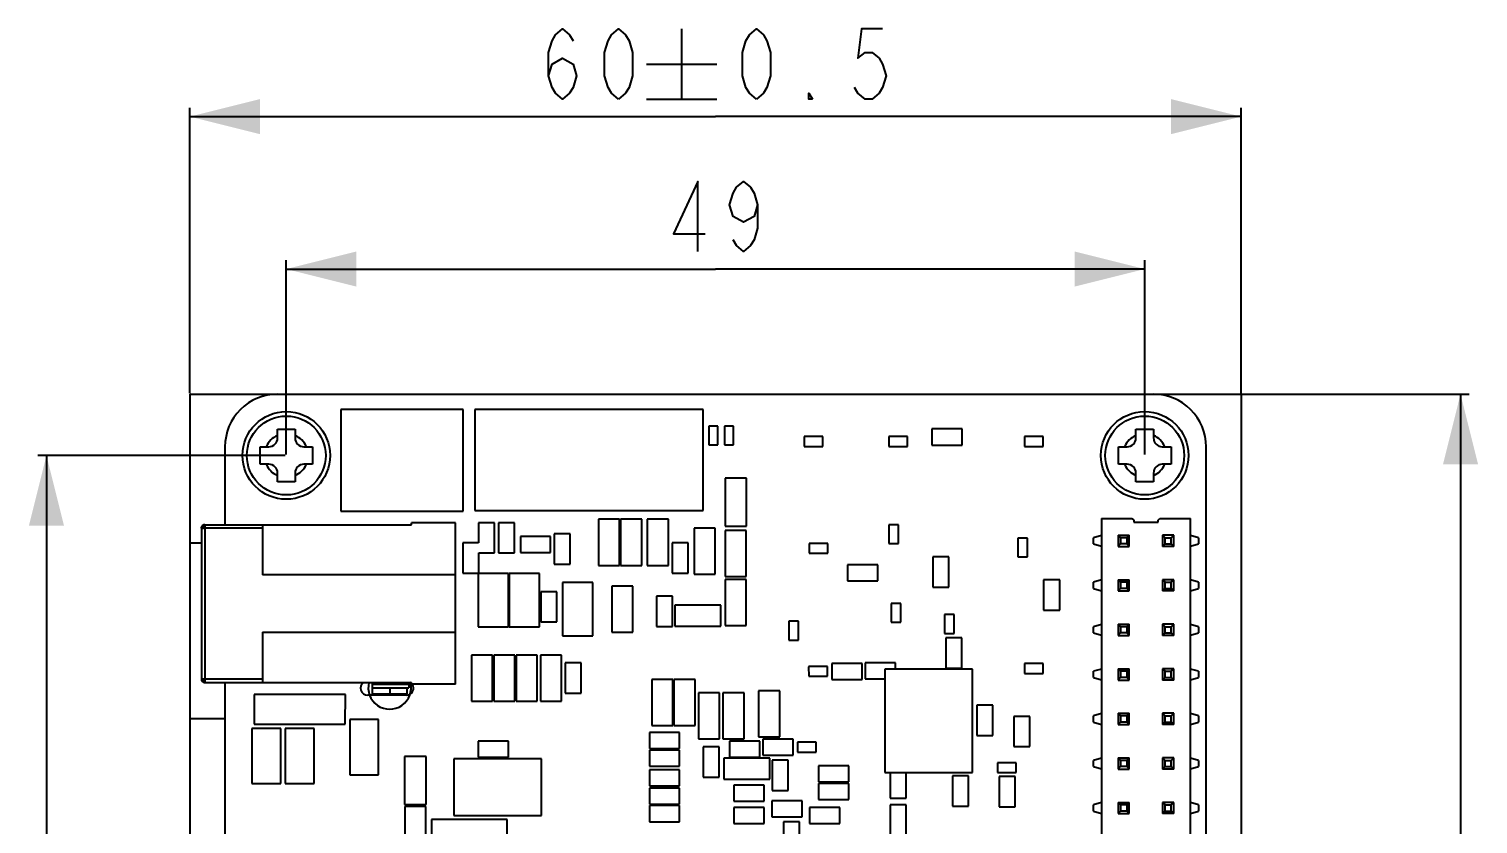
# Model space of a CAD drawing. Header units: millimetres. Extents: x 15 to 418, y 12 to 300.
# Drawn here: x 114.9 to 197.6, y 187.9 to 233.3 of the extents above; entities that cross this region are included whole.
import ezdxf

# ---------------------------------------------------------------- set-up
doc = ezdxf.new("R2010")
doc.units = ezdxf.units.MM
doc.header["$LTSCALE"] = 23.1
doc.layers.get('0').update_dxf_attribs({"linetype": 'CONTINUOUS'})
doc.styles.get("Standard").update_dxf_attribs({"font": 'txt', "width": 0.8})
doc.dimstyles.new('DIMSTYLE_2', dxfattribs={"dimtxt": 4, "dimasz": 4, "dimexe": 0.5, "dimexo": 0.0625, "dimgap": 1, "dimtad": 0, "dimtih": 1, "dimtoh": 1, "dimdsep": 46, "dimtxsty": 'Standard', "dimblk": '_FILLED', "dimblk1": '_FILLED', "dimblk2": '_FILLED', "dimcen": 0.09, "dimadec": 0, "dimazin": 0, "dimtol": 1, "dimtp": 0.5, "dimtm": 0.5, "dimtfac": 1, "dimtofl": 0, "dimtmove": 0, "dimatfit": 3, "dimldrblk": '_FILLED', "dimfxl": 0, "dimtolj": 1, "dimarcsym": 0})
doc.dimstyles.new('DIMSTYLE_3', dxfattribs={"dimtxt": 4, "dimasz": 4, "dimexe": 0.5, "dimexo": 0.0625, "dimgap": 1, "dimtad": 0, "dimtih": 1, "dimtoh": 1, "dimdsep": 46, "dimtxsty": 'Standard', "dimblk": '_FILLED', "dimblk1": '_FILLED', "dimblk2": '_FILLED', "dimcen": 0.09, "dimadec": 0, "dimazin": 0, "dimtp": 0.01, "dimtm": 0.01, "dimtfac": 1, "dimtofl": 0, "dimtmove": 0, "dimatfit": 3, "dimldrblk": '_FILLED', "dimfxl": 0, "dimtolj": 1, "dimarcsym": 0})

# ---------------------------------------------------------------- blocks, each defined once
blk = doc.blocks.new('_FILLED')
at = {"color": 0, "linetype": 'ByBlock'}
blk.add_solid([(0, 0), (-1, 0.25), (-1, -0.25)], dxfattribs=at)
blk = doc.blocks.new('*D3')
at = {"color": 2, "linetype": 'Continuous', "transparency": 16777216}
for p, q in [((179.163, 212.47), (197.126, 212.47)), ((196.626, 212.47), (196.626, 169.97)), ((196.626, 127.47), (196.626, 169.97)), ((181.664, 127.47), (197.126, 127.47))]:
    blk.add_line(p, q, dxfattribs=at)
at = {"color": 2, "linetype": 'Continuous', "transparency": 16777216, "xscale": 4, "yscale": 4, "zscale": 4}
for p, rotation in [((196.626, 212.47), 90), ((196.626, 127.47), 270)]:
    blk.add_blockref('_FILLED', p, dxfattribs=dict(at, rotation=rotation))
blk = doc.blocks.new('*D4')
at = {"color": 2, "linetype": 'Continuous', "transparency": 16777216}
for p, q in [((129.539, 208.97), (115.412, 208.97)), ((115.912, 208.97), (115.912, 179.97)), ((115.912, 150.97), (115.912, 179.97)), ((129.539, 150.97), (115.412, 150.97))]:
    blk.add_line(p, q, dxfattribs=at)
at = {"color": 2, "linetype": 'Continuous', "transparency": 16777216, "xscale": 4, "yscale": 4, "zscale": 4}
for p, rotation in [((115.912, 208.97), 90), ((115.912, 150.97), 270)]:
    blk.add_blockref('_FILLED', p, dxfattribs=dict(at, rotation=rotation))
blk = doc.blocks.new('*D5')
at = {"color": 2, "linetype": 'Continuous', "transparency": 16777216}
for p, q in [((129.601, 209.032), (129.601, 220.106)), ((178.601, 209.032), (178.601, 220.106)), ((129.601, 219.606), (154.101, 219.606)), ((178.601, 219.606), (154.101, 219.606))]:
    blk.add_line(p, q, dxfattribs=at)
at = {"color": 2, "linetype": 'Continuous', "transparency": 16777216, "xscale": 4, "yscale": 4, "zscale": 4, "rotation": 180}
blk.add_blockref('_FILLED', (129.601, 219.606), dxfattribs=at)
at = {"color": 2, "linetype": 'Continuous', "transparency": 16777216, "xscale": 4, "yscale": 4, "zscale": 4}
blk.add_blockref('_FILLED', (178.601, 219.606), dxfattribs=at)
blk = doc.blocks.new('*D11')
at = {"color": 2, "linetype": 'Continuous', "transparency": 16777216}
for p, q in [((124.101, 212.532), (124.101, 228.801)), ((124.101, 228.301), (154.101, 228.301)), ((184.101, 228.301), (154.101, 228.301)), ((184.101, 212.532), (184.101, 228.801))]:
    blk.add_line(p, q, dxfattribs=at)
at = {"color": 2, "linetype": 'Continuous', "transparency": 16777216, "xscale": 4, "yscale": 4, "zscale": 4, "rotation": 180}
blk.add_blockref('_FILLED', (124.101, 228.301), dxfattribs=at)
at = {"color": 2, "linetype": 'Continuous', "transparency": 16777216, "xscale": 4, "yscale": 4, "zscale": 4}
blk.add_blockref('_FILLED', (184.101, 228.301), dxfattribs=at)

msp = doc.modelspace()

# ---------------------------------------------------------------- linework, layer by layer
at = {"color": 2, "linetype": 'Continuous'}
for p, q in [((152.168, 233.301), (152.168, 229.301)), ((150.168, 231.301), (154.168, 231.301)), ((150.168, 229.301), (154.168, 229.301))]:
    msp.add_line(p, q, dxfattribs=at)
at = {"color": 7, "linetype": 'Continuous'}
for p, q in [((124.101, 212.47), (124.101, 129.97)), ((124.101, 212.47), (184.101, 212.47)), ((184.101, 212.47), (184.101, 129.97)), ((132.705, 211.584), (132.705, 205.784)), ((139.705, 211.584), (132.705, 211.584)), ((139.705, 205.784), (139.705, 211.584)), ((140.354, 211.6), (140.354, 205.831)), ((153.391, 211.6), (140.354, 211.6)), ((153.391, 205.831), (153.391, 211.6)), ((129.101, 209.97), (129.101, 210.47)), ((129.101, 210.47), (130.101, 210.47)), ((130.101, 210.47), (130.101, 209.97)), ((153.728, 210.649), (153.728, 209.577)), ((154.241, 210.649), (153.728, 210.649)), ((154.241, 209.577), (154.241, 210.649)), ((154.617, 210.649), (154.617, 209.577)), ((155.13, 210.649), (154.617, 210.649)), ((155.13, 209.577), (155.13, 210.649)), ((166.456, 210.482), (166.456, 209.567)), ((168.183, 210.482), (166.456, 210.482)), ((168.183, 209.567), (168.183, 210.482)), ((178.101, 209.97), (178.101, 210.47)), ((178.101, 210.47), (179.101, 210.47)), ((179.101, 210.47), (179.101, 209.97)), ((126.101, 209.47), (126.101, 205.02)), ((128.101, 208.47), (128.101, 209.47)), ((128.101, 209.47), (128.601, 209.47)), ((130.601, 209.47), (131.101, 209.47)), ((131.101, 209.47), (131.101, 208.47)), ((153.728, 209.577), (154.241, 209.577)), ((154.617, 209.577), (155.13, 209.577)), ((159.165, 210.051), (159.164, 210.027)), ((159.164, 210.027), (159.165, 209.491)), ((160.235, 210.051), (159.165, 210.051)), ((159.165, 209.491), (160.235, 209.491)), ((160.235, 209.491), (160.235, 210.051)), ((163.991, 210.051), (163.99, 210.027)), ((163.99, 210.027), (163.991, 209.491)), ((165.061, 210.051), (163.991, 210.051)), ((163.991, 209.491), (165.061, 209.491)), ((165.061, 209.491), (165.061, 210.051)), ((166.456, 209.567), (168.183, 209.567)), ((171.738, 210.051), (171.738, 209.491)), ((172.808, 210.051), (171.738, 210.051)), ((171.738, 209.491), (172.808, 209.491)), ((172.809, 209.514), (172.808, 210.051)), ((172.808, 209.491), (172.809, 209.514)), ((177.101, 208.47), (177.101, 209.47)), ((177.101, 209.47), (177.601, 209.47)), ((179.601, 209.47), (180.101, 209.47)), ((180.101, 209.47), (180.101, 208.47)), ((182.101, 130.47), (182.101, 209.47)), ((128.601, 208.47), (128.101, 208.47)), ((131.101, 208.47), (130.601, 208.47)), ((177.601, 208.47), (177.101, 208.47)), ((180.101, 208.47), (179.601, 208.47)), ((129.101, 207.47), (129.101, 207.97)), ((130.101, 207.97), (130.101, 207.47)), ((154.645, 207.674), (154.645, 204.931)), ((155.864, 207.674), (154.645, 207.674)), ((155.864, 204.931), (155.864, 207.674)), ((178.101, 207.47), (178.101, 207.97)), ((179.101, 207.97), (179.101, 207.47)), ((130.101, 207.47), (129.101, 207.47)), ((179.101, 207.47), (178.101, 207.47)), ((132.705, 205.784), (139.705, 205.784)), ((140.354, 205.831), (153.391, 205.831)), ((140.574, 205.134), (140.574, 203.991)), ((141.488, 205.134), (140.574, 205.134)), ((141.488, 203.407), (141.488, 205.134)), ((141.717, 205.134), (141.717, 203.407)), ((142.631, 205.134), (141.717, 205.134)), ((142.631, 203.407), (142.631, 205.134)), ((147.413, 205.331), (147.413, 202.702)), ((148.619, 205.331), (147.413, 205.331)), ((148.619, 202.702), (148.619, 205.331)), ((148.683, 205.331), (148.683, 202.702)), ((149.889, 205.331), (148.683, 205.331)), ((149.889, 202.702), (149.889, 205.331)), ((150.207, 205.331), (150.207, 202.702)), ((151.413, 205.331), (150.207, 205.331)), ((151.413, 202.702), (151.413, 205.331)), ((176.131, 205.37), (176.131, 154.57)), ((176.131, 205.37), (177.871, 205.37)), ((177.871, 205.37), (177.971, 205.27)), ((177.971, 205.27), (177.971, 205.17)), ((177.971, 205.17), (179.371, 205.17)), ((179.371, 205.27), (179.471, 205.37)), ((179.371, 205.17), (179.371, 205.27)), ((179.471, 205.37), (181.211, 205.37)), ((181.211, 154.57), (181.211, 205.37)), ((124.751, 204.82), (124.751, 196.22)), ((124.766, 204.819), (124.751, 204.82)), ((124.766, 204.819), (124.791, 204.819)), ((124.791, 204.819), (124.766, 204.819)), ((124.791, 204.819), (124.845, 204.82)), ((124.884, 204.82), (124.846, 204.82)), ((124.883, 204.82), (124.951, 204.82)), ((124.951, 205.02), (124.951, 196.22)), ((124.951, 205.02), (136.751, 205.02)), ((128.251, 204.82), (124.951, 204.82)), ((128.251, 205.02), (128.251, 202.154)), ((136.751, 205.02), (136.751, 205.12)), ((139.251, 195.92), (139.251, 205.12)), ((142.961, 204.347), (142.961, 203.433)), ((144.688, 204.347), (142.961, 204.347)), ((144.688, 203.433), (144.688, 204.347)), ((144.892, 204.499), (144.892, 202.772)), ((145.806, 204.499), (144.892, 204.499)), ((145.806, 202.772), (145.806, 204.499)), ((152.874, 204.823), (152.874, 202.194)), ((154.08, 204.823), (152.874, 204.823)), ((154.08, 202.194), (154.08, 204.823)), ((154.645, 204.931), (155.864, 204.931)), ((154.652, 204.696), (154.652, 202.067)), ((155.858, 204.696), (154.652, 204.696)), ((155.858, 202.067), (155.858, 204.696)), ((163.992, 205.022), (163.992, 203.953)), ((164.552, 205.022), (163.992, 205.022)), ((164.552, 203.953), (164.552, 205.022)), ((176.131, 204.408), (175.671, 204.276)), ((177.081, 204.42), (177.081, 203.78)), ((177.081, 204.42), (177.721, 204.42)), ((177.224, 204.276), (177.081, 204.42)), ((177.721, 204.42), (177.578, 204.276)), ((177.721, 203.78), (177.721, 204.42)), ((179.621, 204.42), (179.621, 203.78)), ((180.261, 204.42), (179.621, 204.42)), ((179.621, 204.42), (179.764, 204.276)), ((180.118, 204.276), (180.261, 204.42)), ((180.261, 203.78), (180.261, 204.42)), ((181.671, 204.276), (181.211, 204.408)), ((124.751, 203.97), (124.101, 203.97)), ((139.685, 203.991), (139.685, 202.264)), ((140.574, 203.991), (139.685, 203.991)), ((151.623, 203.991), (151.623, 202.264)), ((152.537, 203.991), (151.623, 203.991)), ((152.537, 202.264), (152.537, 203.991)), ((159.444, 203.955), (159.443, 203.931)), ((159.443, 203.931), (159.444, 203.395)), ((160.514, 203.955), (159.444, 203.955)), ((160.514, 203.395), (160.514, 203.955)), ((163.992, 203.953), (164.015, 203.952)), ((164.015, 203.952), (164.552, 203.953)), ((171.894, 204.261), (171.358, 204.26)), ((171.358, 204.26), (171.358, 203.191)), ((171.918, 204.26), (171.894, 204.261)), ((171.918, 203.191), (171.918, 204.26)), ((175.671, 203.923), (175.671, 204.276)), ((175.671, 203.923), (176.131, 203.791)), ((177.224, 203.923), (177.081, 203.78)), ((177.081, 203.78), (177.721, 203.78)), ((177.224, 204.276), (177.224, 203.923)), ((177.578, 204.276), (177.224, 204.276)), ((177.578, 203.923), (177.224, 203.923)), ((177.578, 204.276), (177.578, 203.923)), ((177.721, 203.78), (177.578, 203.923)), ((179.621, 203.78), (179.764, 203.923)), ((180.261, 203.78), (179.621, 203.78)), ((179.764, 203.923), (179.764, 204.276)), ((179.764, 204.276), (180.118, 204.276)), ((179.764, 203.923), (180.118, 203.923)), ((180.118, 203.923), (180.118, 204.276)), ((180.118, 203.923), (180.261, 203.78)), ((181.211, 203.791), (181.671, 203.923)), ((181.671, 204.276), (181.671, 203.923)), ((140.599, 202.264), (140.599, 203.407)), ((140.599, 203.407), (141.488, 203.407)), ((141.717, 203.407), (142.631, 203.407)), ((142.961, 203.433), (144.688, 203.433)), ((144.892, 202.772), (145.806, 202.772)), ((147.413, 202.702), (148.619, 202.702)), ((148.683, 202.702), (149.889, 202.702)), ((150.207, 202.702), (151.413, 202.702)), ((159.444, 203.395), (160.514, 203.395)), ((161.63, 202.735), (161.63, 201.82)), ((163.357, 202.735), (161.63, 202.735)), ((163.357, 201.82), (163.357, 202.735)), ((166.507, 203.192), (166.507, 201.465)), ((167.421, 203.192), (166.507, 203.192)), ((167.421, 201.465), (167.421, 203.192)), ((171.358, 203.191), (171.918, 203.191)), ((139.251, 202.154), (128.251, 202.154)), ((139.685, 202.264), (140.599, 202.264)), ((140.548, 202.239), (140.548, 199.191)), ((142.275, 202.239), (140.548, 202.239)), ((142.275, 199.191), (142.275, 202.239)), ((142.326, 202.239), (142.326, 199.191)), ((144.053, 202.239), (142.326, 202.239)), ((144.053, 199.191), (144.053, 202.239)), ((151.623, 202.264), (152.537, 202.264)), ((152.874, 202.194), (154.08, 202.194)), ((154.652, 202.067), (155.858, 202.067)), ((154.652, 201.902), (154.652, 199.273)), ((155.858, 201.902), (154.652, 201.902)), ((155.858, 199.273), (155.858, 201.902)), ((161.63, 201.82), (163.357, 201.82)), ((172.832, 201.871), (172.832, 200.144)), ((173.746, 201.871), (172.832, 201.871)), ((173.746, 200.144), (173.746, 201.871)), ((176.131, 201.868), (175.671, 201.736)), ((177.081, 201.88), (177.081, 201.24)), ((177.081, 201.88), (177.721, 201.88)), ((177.224, 201.736), (177.081, 201.88)), ((177.721, 201.88), (177.578, 201.736)), ((177.721, 201.24), (177.721, 201.88)), ((179.621, 201.88), (179.621, 201.24)), ((180.261, 201.88), (179.621, 201.88)), ((179.621, 201.88), (179.764, 201.736)), ((180.118, 201.736), (180.261, 201.88)), ((180.261, 201.24), (180.261, 201.88)), ((181.671, 201.736), (181.211, 201.868)), ((144.13, 201.197), (144.13, 199.47)), ((145.044, 201.197), (144.13, 201.197)), ((145.044, 199.47), (145.044, 201.197)), ((145.374, 201.731), (145.374, 198.683)), ((147.101, 201.731), (145.374, 201.731)), ((147.101, 198.683), (147.101, 201.731)), ((148.175, 201.521), (148.175, 198.892)), ((149.381, 201.521), (148.175, 201.521)), ((149.381, 198.892), (149.381, 201.521)), ((166.507, 201.465), (167.421, 201.465)), ((175.671, 201.383), (175.671, 201.736)), ((175.671, 201.383), (176.131, 201.251)), ((177.224, 201.383), (177.081, 201.24)), ((177.081, 201.24), (177.721, 201.24)), ((177.224, 201.736), (177.224, 201.383)), ((177.578, 201.736), (177.224, 201.736)), ((177.578, 201.383), (177.224, 201.383)), ((177.578, 201.736), (177.578, 201.383)), ((177.721, 201.24), (177.578, 201.383)), ((179.621, 201.24), (179.764, 201.383)), ((180.261, 201.24), (179.621, 201.24)), ((179.764, 201.383), (179.764, 201.736)), ((179.764, 201.736), (180.118, 201.736)), ((179.764, 201.383), (180.118, 201.383)), ((180.118, 201.383), (180.118, 201.736)), ((180.118, 201.383), (180.261, 201.24)), ((181.211, 201.251), (181.671, 201.383)), ((181.671, 201.736), (181.671, 201.383)), ((150.734, 200.943), (150.734, 199.216)), ((151.648, 200.943), (150.734, 200.943)), ((151.648, 199.216), (151.648, 200.943)), ((151.781, 200.429), (151.781, 199.223)), ((154.41, 200.429), (151.781, 200.429)), ((154.41, 199.223), (154.41, 200.429)), ((164.119, 200.527), (164.119, 199.457)), ((164.679, 200.527), (164.119, 200.527)), ((164.679, 199.457), (164.679, 200.527)), ((144.13, 199.47), (145.044, 199.47)), ((158.813, 199.512), (158.277, 199.511)), ((158.277, 199.511), (158.277, 198.441)), ((158.837, 199.511), (158.813, 199.512)), ((158.837, 198.441), (158.837, 199.511)), ((164.119, 199.457), (164.142, 199.456)), ((164.142, 199.456), (164.679, 199.457)), ((167.167, 199.892), (167.167, 198.822)), ((167.727, 199.892), (167.167, 199.892)), ((167.727, 198.822), (167.727, 199.892)), ((172.832, 200.144), (173.746, 200.144)), ((177.081, 199.34), (177.081, 198.7)), ((177.081, 199.34), (177.721, 199.34)), ((177.224, 199.196), (177.081, 199.34)), ((177.721, 199.34), (177.578, 199.196)), ((177.721, 198.7), (177.721, 199.34)), ((179.621, 199.34), (179.621, 198.7)), ((180.261, 199.34), (179.621, 199.34)), ((179.621, 199.34), (179.764, 199.196)), ((180.118, 199.196), (180.261, 199.34)), ((180.261, 198.7), (180.261, 199.34)), ((128.251, 198.886), (128.251, 196.02)), ((128.251, 198.886), (139.251, 198.886)), ((140.548, 199.191), (142.275, 199.191)), ((142.326, 199.191), (144.053, 199.191)), ((145.374, 198.683), (147.101, 198.683)), ((148.175, 198.892), (149.381, 198.892)), ((150.734, 199.216), (151.648, 199.216)), ((151.781, 199.223), (154.41, 199.223)), ((154.652, 199.273), (155.858, 199.273)), ((167.167, 198.822), (167.19, 198.821)), ((167.19, 198.821), (167.727, 198.822)), ((167.244, 198.569), (167.244, 196.842)), ((168.158, 198.569), (167.244, 198.569)), ((168.158, 196.842), (168.158, 198.569)), ((176.131, 199.328), (175.671, 199.196)), ((175.671, 198.843), (175.671, 199.196)), ((175.671, 198.843), (176.131, 198.711)), ((177.224, 198.843), (177.081, 198.7)), ((177.081, 198.7), (177.721, 198.7)), ((177.224, 199.196), (177.224, 198.843)), ((177.578, 199.196), (177.224, 199.196)), ((177.578, 198.843), (177.224, 198.843)), ((177.578, 199.196), (177.578, 198.843)), ((177.721, 198.7), (177.578, 198.843)), ((179.621, 198.7), (179.764, 198.843)), ((180.261, 198.7), (179.621, 198.7)), ((179.764, 198.843), (179.764, 199.196)), ((179.764, 199.196), (180.118, 199.196)), ((179.764, 198.843), (180.118, 198.843)), ((180.118, 198.843), (180.118, 199.196)), ((180.118, 198.843), (180.261, 198.7)), ((181.671, 199.196), (181.211, 199.328)), ((181.211, 198.711), (181.671, 198.843)), ((181.671, 199.196), (181.671, 198.843)), ((158.277, 198.441), (158.837, 198.441)), ((140.174, 197.584), (140.174, 194.955)), ((141.38, 197.584), (140.174, 197.584)), ((141.38, 194.955), (141.38, 197.584)), ((141.444, 197.584), (141.444, 194.955)), ((142.65, 197.584), (141.444, 197.584)), ((142.65, 194.955), (142.65, 197.584)), ((142.714, 197.584), (142.714, 194.955)), ((143.92, 197.584), (142.714, 197.584)), ((143.92, 194.955), (143.92, 197.584)), ((144.111, 197.584), (144.111, 194.955)), ((145.317, 197.584), (144.111, 197.584)), ((145.317, 194.955), (145.317, 197.584)), ((145.527, 197.133), (145.527, 195.406)), ((146.441, 197.133), (145.527, 197.133)), ((146.441, 195.406), (146.441, 197.133)), ((159.419, 196.931), (159.418, 196.907)), ((159.418, 196.907), (159.419, 196.371)), ((160.489, 196.931), (159.419, 196.931)), ((160.489, 196.371), (160.489, 196.931)), ((160.741, 197.108), (160.741, 196.194)), ((162.468, 197.108), (160.741, 197.108)), ((162.468, 196.194), (162.468, 197.108)), ((162.646, 197.147), (162.646, 196.232)), ((164.373, 197.147), (162.646, 197.147)), ((164.373, 196.777), (164.373, 197.147)), ((171.738, 197.097), (171.738, 196.537)), ((172.808, 197.097), (171.738, 197.097)), ((172.809, 196.56), (172.808, 197.097)), ((124.751, 196.22), (128.251, 196.22)), ((124.951, 196.152), (124.951, 196.22)), ((124.951, 196.152), (124.951, 196.114)), ((124.951, 196.06), (124.951, 196.114)), ((124.952, 196.034), (124.951, 196.06)), ((124.951, 196.06), (124.952, 196.035)), ((124.952, 196.035), (124.951, 196.02)), ((150.461, 196.187), (150.461, 193.558)), ((151.667, 196.187), (150.461, 196.187)), ((151.667, 193.558), (151.667, 196.187)), ((151.731, 196.187), (151.731, 193.558)), ((152.937, 196.187), (151.731, 196.187)), ((152.937, 193.558), (152.937, 196.187)), ((159.419, 196.371), (160.489, 196.371)), ((160.741, 196.194), (162.468, 196.194)), ((162.646, 196.232), (163.757, 196.232)), ((163.757, 196.777), (163.757, 190.878)), ((168.763, 196.777), (163.757, 196.777)), ((167.244, 196.842), (168.158, 196.842)), ((168.763, 190.878), (168.763, 196.777)), ((171.738, 196.537), (172.808, 196.537)), ((172.808, 196.537), (172.809, 196.56)), ((176.131, 196.788), (175.671, 196.656)), ((175.671, 196.303), (175.671, 196.656)), ((175.671, 196.303), (176.131, 196.171)), ((177.081, 196.8), (177.081, 196.16)), ((177.081, 196.8), (177.721, 196.8)), ((177.224, 196.656), (177.081, 196.8)), ((177.224, 196.303), (177.081, 196.16)), ((177.081, 196.16), (177.721, 196.16)), ((177.224, 196.656), (177.224, 196.303)), ((177.578, 196.656), (177.224, 196.656)), ((177.578, 196.303), (177.224, 196.303)), ((177.721, 196.8), (177.578, 196.656)), ((177.578, 196.656), (177.578, 196.303)), ((177.721, 196.16), (177.578, 196.303)), ((177.721, 196.16), (177.721, 196.8)), ((179.621, 196.8), (179.621, 196.16)), ((180.261, 196.8), (179.621, 196.8)), ((179.621, 196.8), (179.764, 196.656)), ((179.621, 196.16), (179.764, 196.303)), ((180.261, 196.16), (179.621, 196.16)), ((179.764, 196.303), (179.764, 196.656)), ((179.764, 196.656), (180.118, 196.656)), ((179.764, 196.303), (180.118, 196.303)), ((180.118, 196.656), (180.261, 196.8)), ((180.118, 196.303), (180.118, 196.656)), ((180.118, 196.303), (180.261, 196.16)), ((180.261, 196.16), (180.261, 196.8)), ((181.671, 196.656), (181.211, 196.788)), ((181.211, 196.171), (181.671, 196.303)), ((181.671, 196.656), (181.671, 196.303)), ((124.951, 196.02), (136.751, 196.02)), ((126.101, 196.02), (126.101, 130.47)), ((127.763, 195.342), (127.763, 193.642)), ((132.973, 195.342), (127.763, 195.342)), ((132.963, 193.632), (132.973, 195.342)), ((136.456, 195.293), (134.246, 195.293)), ((134.501, 196.02), (134.501, 195.72)), ((134.501, 195.92), (136.601, 195.92)), ((134.501, 195.72), (136.601, 195.72)), ((134.501, 195.37), (136.501, 195.37)), ((135.501, 195.72), (135.501, 195.37)), ((136.501, 195.37), (136.501, 195.72)), ((136.601, 196.02), (136.601, 195.72)), ((136.751, 195.92), (136.751, 196.02)), ((145.527, 195.406), (146.441, 195.406)), ((153.128, 195.425), (153.128, 192.796)), ((154.334, 195.425), (153.128, 195.425)), ((154.334, 192.796), (154.334, 195.425)), ((154.525, 195.425), (154.525, 192.796)), ((155.731, 195.425), (154.525, 195.425)), ((155.731, 192.796), (155.731, 195.425)), ((156.557, 195.552), (156.557, 192.923)), ((157.763, 195.552), (156.557, 195.552)), ((157.763, 192.923), (157.763, 195.552)), ((140.174, 194.955), (141.38, 194.955)), ((141.444, 194.955), (142.65, 194.955)), ((142.714, 194.955), (143.92, 194.955)), ((144.111, 194.955), (145.317, 194.955)), ((169.022, 194.72), (169.022, 192.993)), ((169.936, 194.72), (169.022, 194.72)), ((169.936, 192.993), (169.936, 194.72)), ((124.101, 193.97), (126.101, 193.97)), ((127.763, 193.642), (131.763, 193.642)), ((131.763, 193.642), (132.963, 193.632)), ((133.22, 193.908), (133.22, 190.758)), ((134.871, 193.908), (133.22, 193.908)), ((134.871, 190.758), (134.871, 193.908)), ((150.461, 193.558), (151.667, 193.558)), ((151.731, 193.558), (152.937, 193.558)), ((171.13, 194.085), (171.13, 192.358)), ((172.044, 194.085), (171.13, 194.085)), ((172.044, 192.358), (172.044, 194.085)), ((176.131, 194.248), (175.671, 194.116)), ((175.671, 193.763), (175.671, 194.116)), ((175.671, 193.763), (176.131, 193.631)), ((177.081, 194.26), (177.081, 193.62)), ((177.081, 194.26), (177.721, 194.26)), ((177.224, 194.116), (177.081, 194.26)), ((177.224, 193.763), (177.081, 193.62)), ((177.081, 193.62), (177.721, 193.62)), ((177.224, 194.116), (177.224, 193.763)), ((177.578, 194.116), (177.224, 194.116)), ((177.578, 193.763), (177.224, 193.763)), ((177.721, 194.26), (177.578, 194.116)), ((177.578, 194.116), (177.578, 193.763)), ((177.721, 193.62), (177.578, 193.763)), ((177.721, 193.62), (177.721, 194.26)), ((179.621, 194.26), (179.621, 193.62)), ((180.261, 194.26), (179.621, 194.26)), ((179.621, 194.26), (179.764, 194.116)), ((179.621, 193.62), (179.764, 193.763)), ((180.261, 193.62), (179.621, 193.62)), ((179.764, 193.763), (179.764, 194.116)), ((179.764, 194.116), (180.118, 194.116)), ((179.764, 193.763), (180.118, 193.763)), ((180.118, 194.116), (180.261, 194.26)), ((180.118, 193.763), (180.118, 194.116)), ((180.118, 193.763), (180.261, 193.62)), ((180.261, 193.62), (180.261, 194.26)), ((181.671, 194.116), (181.211, 194.248)), ((181.211, 193.631), (181.671, 193.763)), ((181.671, 194.116), (181.671, 193.763)), ((127.632, 193.4), (127.632, 190.25)), ((129.283, 193.4), (127.632, 193.4)), ((129.283, 190.25), (129.283, 193.4)), ((129.537, 193.4), (129.537, 190.25)), ((131.188, 193.4), (129.537, 193.4)), ((131.188, 190.25), (131.188, 193.4)), ((150.327, 193.171), (150.327, 192.257)), ((152.054, 193.171), (150.327, 193.171)), ((152.054, 192.257), (152.054, 193.171)), ((153.128, 192.796), (154.334, 192.796)), ((154.525, 192.796), (155.731, 192.796)), ((156.557, 192.923), (157.763, 192.923)), ((156.804, 192.79), (156.804, 191.876)), ((158.531, 192.79), (156.804, 192.79)), ((158.531, 191.876), (158.531, 192.79)), ((169.022, 192.993), (169.936, 192.993)), ((140.548, 192.663), (140.548, 191.749)), ((142.275, 192.663), (140.548, 192.663)), ((142.275, 191.749), (142.275, 192.663)), ((150.327, 192.257), (152.054, 192.257)), ((150.327, 192.155), (150.327, 191.241)), ((152.054, 192.155), (150.327, 192.155)), ((152.054, 191.241), (152.054, 192.155)), ((153.401, 192.346), (153.401, 190.619)), ((154.315, 192.346), (153.401, 192.346)), ((154.315, 190.619), (154.315, 192.346)), ((154.899, 192.663), (154.899, 191.749)), ((156.626, 192.663), (154.899, 192.663)), ((156.626, 191.749), (156.626, 192.663)), ((158.784, 192.613), (158.783, 192.589)), ((158.783, 192.589), (158.784, 192.053)), ((159.854, 192.613), (158.784, 192.613)), ((158.784, 192.053), (159.854, 192.053)), ((159.854, 192.053), (159.854, 192.613)), ((171.13, 192.358), (172.044, 192.358)), ((136.357, 191.799), (136.357, 189.056)), ((137.576, 191.799), (136.357, 191.799)), ((137.576, 189.056), (137.576, 191.799)), ((139.156, 191.672), (139.156, 188.422)), ((144.176, 191.672), (139.156, 191.672)), ((140.548, 191.749), (142.275, 191.749)), ((144.176, 188.422), (144.176, 191.672)), ((150.327, 191.241), (152.054, 191.241)), ((154.575, 191.705), (154.575, 190.498)), ((157.204, 191.705), (154.575, 191.705)), ((154.899, 191.749), (156.626, 191.749)), ((156.804, 191.876), (158.531, 191.876)), ((157.204, 190.498), (157.204, 191.705)), ((157.338, 191.584), (157.338, 189.857)), ((158.252, 191.584), (157.338, 191.584)), ((158.252, 189.857), (158.252, 191.584)), ((159.979, 191.266), (159.979, 190.352)), ((161.706, 191.266), (159.979, 191.266)), ((161.706, 190.352), (161.706, 191.266)), ((170.189, 191.444), (170.189, 190.884)), ((171.258, 191.444), (170.189, 191.444)), ((171.259, 190.908), (171.258, 191.444)), ((176.131, 191.708), (175.671, 191.576)), ((175.671, 191.223), (175.671, 191.576)), ((175.671, 191.223), (176.131, 191.091)), ((177.081, 191.72), (177.081, 191.08)), ((177.081, 191.72), (177.721, 191.72)), ((177.224, 191.576), (177.081, 191.72)), ((177.224, 191.223), (177.081, 191.08)), ((177.081, 191.08), (177.721, 191.08)), ((177.224, 191.576), (177.224, 191.223)), ((177.578, 191.576), (177.224, 191.576)), ((177.578, 191.223), (177.224, 191.223)), ((177.721, 191.72), (177.578, 191.576)), ((177.578, 191.576), (177.578, 191.223)), ((177.721, 191.08), (177.578, 191.223)), ((177.721, 191.08), (177.721, 191.72)), ((180.261, 191.72), (179.621, 191.72)), ((179.621, 191.72), (179.621, 191.08)), ((179.621, 191.72), (179.764, 191.576)), ((179.621, 191.08), (179.764, 191.223)), ((180.261, 191.08), (179.621, 191.08)), ((179.764, 191.576), (180.118, 191.576)), ((179.764, 191.223), (179.764, 191.576)), ((179.764, 191.223), (180.118, 191.223)), ((180.118, 191.576), (180.261, 191.72)), ((180.118, 191.223), (180.118, 191.576)), ((180.118, 191.223), (180.261, 191.08)), ((180.261, 191.08), (180.261, 191.72)), ((181.671, 191.576), (181.211, 191.708)), ((181.211, 191.091), (181.671, 191.223)), ((181.671, 191.576), (181.671, 191.223)), ((127.632, 190.25), (129.283, 190.25)), ((129.537, 190.25), (131.188, 190.25)), ((133.22, 190.758), (134.871, 190.758)), ((150.327, 191.037), (150.327, 190.123)), ((152.054, 191.037), (150.327, 191.037)), ((152.054, 190.123), (152.054, 191.037)), ((153.401, 190.619), (154.315, 190.619)), ((154.575, 190.498), (157.204, 190.498)), ((159.979, 190.352), (161.706, 190.352)), ((159.979, 190.25), (159.979, 189.336)), ((161.706, 190.25), (159.979, 190.25)), ((161.706, 189.336), (161.706, 190.25)), ((163.757, 190.878), (168.763, 190.878)), ((164.069, 190.878), (164.069, 189.425)), ((164.983, 189.425), (164.983, 190.878)), ((167.625, 190.695), (167.625, 188.968)), ((168.539, 190.695), (167.625, 190.695)), ((168.539, 188.968), (168.539, 190.695)), ((170.189, 190.884), (171.258, 190.884)), ((170.292, 190.656), (170.292, 188.929)), ((171.206, 190.656), (170.292, 190.656)), ((171.206, 188.929), (171.206, 190.656)), ((171.258, 190.884), (171.259, 190.908)), ((150.327, 190.123), (152.054, 190.123)), ((150.327, 189.996), (150.327, 189.082)), ((152.054, 189.996), (150.327, 189.996)), ((152.054, 189.082), (152.054, 189.996)), ((155.153, 190.162), (155.153, 189.247)), ((156.88, 190.162), (155.153, 190.162)), ((156.88, 189.247), (156.88, 190.162)), ((157.338, 189.857), (158.252, 189.857)), ((164.069, 189.425), (164.983, 189.425)), ((136.357, 189.056), (137.576, 189.056)), ((136.364, 188.948), (136.364, 186.319)), ((137.57, 188.948), (136.364, 188.948)), ((137.57, 186.319), (137.57, 188.948)), ((150.327, 189.082), (152.054, 189.082)), ((150.327, 188.993), (150.327, 188.078)), ((152.054, 188.993), (150.327, 188.993)), ((152.054, 188.078), (152.054, 188.993)), ((155.153, 189.247), (156.88, 189.247)), ((155.153, 188.892), (155.153, 187.977)), ((156.88, 188.892), (155.153, 188.892)), ((156.88, 187.977), (156.88, 188.892)), ((157.312, 189.273), (157.312, 188.358)), ((159.039, 189.273), (157.312, 189.273)), ((159.039, 188.358), (159.039, 189.273)), ((159.471, 188.892), (159.471, 187.977)), ((161.198, 188.892), (159.471, 188.892)), ((159.979, 189.336), (161.706, 189.336)), ((161.198, 187.977), (161.198, 188.892)), ((164.069, 189.044), (164.069, 187.317)), ((164.983, 189.044), (164.069, 189.044)), ((164.983, 187.317), (164.983, 189.044)), ((167.625, 188.968), (168.539, 188.968)), ((170.292, 188.929), (171.206, 188.929)), ((176.131, 189.168), (175.671, 189.036)), ((175.671, 188.683), (175.671, 189.036)), ((175.671, 188.683), (176.131, 188.551)), ((177.081, 189.18), (177.721, 189.18)), ((177.081, 189.18), (177.081, 188.54)), ((177.224, 189.036), (177.081, 189.18)), ((177.224, 188.683), (177.081, 188.54)), ((177.578, 189.036), (177.224, 189.036)), ((177.224, 189.036), (177.224, 188.683)), ((177.578, 188.683), (177.224, 188.683)), ((177.721, 189.18), (177.578, 189.036)), ((177.578, 189.036), (177.578, 188.683)), ((177.721, 188.54), (177.578, 188.683)), ((177.721, 188.54), (177.721, 189.18)), ((180.261, 189.18), (179.621, 189.18)), ((179.621, 189.18), (179.621, 188.54)), ((179.621, 189.18), (179.764, 189.036)), ((179.621, 188.54), (179.764, 188.683)), ((179.764, 189.036), (180.118, 189.036)), ((179.764, 188.683), (179.764, 189.036)), ((179.764, 188.683), (180.118, 188.683)), ((180.118, 189.036), (180.261, 189.18)), ((180.118, 188.683), (180.118, 189.036)), ((180.118, 188.683), (180.261, 188.54)), ((180.261, 188.54), (180.261, 189.18)), ((181.671, 189.036), (181.211, 189.168)), ((181.211, 188.551), (181.671, 188.683)), ((181.671, 189.036), (181.671, 188.683)), ((137.881, 188.193), (137.881, 185.297)), ((142.199, 188.193), (137.881, 188.193)), ((139.156, 188.422), (144.176, 188.422)), ((142.199, 185.297), (142.199, 188.193)), ((150.327, 188.078), (152.054, 188.078)), ((155.153, 187.977), (156.88, 187.977)), ((157.312, 188.358), (159.039, 188.358)), ((157.973, 188.066), (157.973, 186.338)), ((158.887, 188.066), (157.973, 188.066)), ((158.887, 186.338), (158.887, 188.066)), ((159.471, 187.977), (161.198, 187.977)), ((177.081, 188.54), (177.721, 188.54)), ((180.261, 188.54), (179.621, 188.54))]:
    msp.add_line(p, q, dxfattribs=at)
at = {"color": 6, "linetype": 'Continuous'}
for p, q in [((139.251, 205.12), (136.751, 205.12)), ((139.251, 195.92), (136.751, 195.92))]:
    msp.add_line(p, q, dxfattribs=at)
at = {"color": 5, "linetype": 'Continuous'}
msp.add_line((134.501, 195.72), (134.501, 195.37), dxfattribs=at)
at = {"color": 2, "linetype": 'Continuous'}
for points in [[(144.568, 230.634), (144.768, 231.301), (145.368, 231.634), (145.968, 231.301), (146.168, 230.634), (145.968, 229.968), (145.768, 229.634), (145.368, 229.301), (144.968, 229.634), (144.768, 229.968), (144.568, 230.634), (144.568, 231.968), (144.768, 232.634), (144.968, 232.968), (145.368, 233.301), (145.768, 232.968), (145.968, 232.634)], [(148.568, 229.301), (148.168, 229.634), (147.968, 229.968), (147.768, 230.634), (147.768, 231.968), (147.968, 232.634), (148.168, 232.968), (148.568, 233.301), (148.968, 232.968), (149.168, 232.634), (149.368, 231.968), (149.368, 230.634), (149.168, 229.968), (148.968, 229.634), (148.568, 229.301)], [(156.434, 229.301), (156.034, 229.634), (155.834, 229.968), (155.634, 230.634), (155.634, 231.968), (155.834, 232.634), (156.034, 232.968), (156.434, 233.301), (156.834, 232.968), (157.034, 232.634), (157.234, 231.968), (157.234, 230.634), (157.034, 229.968), (156.834, 229.634), (156.434, 229.301)], [(163.634, 233.301), (162.434, 233.301), (162.234, 231.634), (162.634, 231.968), (163.034, 231.968), (163.434, 231.634), (163.634, 231.301), (163.834, 230.634), (163.634, 229.968), (163.434, 229.634), (163.034, 229.301), (162.634, 229.301), (162.234, 229.634), (162.034, 229.968)], [(159.634, 229.301), (159.434, 229.301), (159.434, 229.634), (159.634, 229.301)], [(153.101, 220.606), (153.101, 224.606), (151.701, 221.606), (153.501, 221.606)], [(156.501, 223.273), (156.301, 222.606), (155.701, 222.273), (155.101, 222.606), (154.901, 223.273), (155.101, 223.94), (155.301, 224.273), (155.701, 224.606), (156.101, 224.273), (156.301, 223.94), (156.501, 223.273), (156.501, 221.94), (156.301, 221.273), (156.101, 220.94), (155.701, 220.606), (155.301, 220.94), (155.101, 221.273)]]:
    msp.add_lwpolyline(points, dxfattribs=at)
at = {"color": 7, "linetype": 'Continuous'}
for centre, radius in [((129.601, 208.97), 2.5), ((129.601, 208.97), 2.25), ((178.601, 208.97), 2.5), ((178.601, 208.97), 2.25)]:
    msp.add_circle(centre, radius, dxfattribs=at)
for centre, radius, start, end in [((129.101, 209.47), 3, 89.9998, 180.00031), ((179.101, 209.47), 3, 359.9997, 90.0002), ((129.601, 208.97), 1.25, 113.57818, 156.42182), ((129.601, 208.97), 1.25, 23.57818, 66.42182), ((178.601, 208.97), 1.25, 113.57818, 156.42182), ((178.601, 208.97), 1.25, 23.57818, 66.42182), ((128.601, 209.97), 0.5, 270, 360), ((130.601, 209.97), 0.5, 180, 270), ((177.601, 209.97), 0.5, 270, 360), ((179.601, 209.97), 0.5, 180, 270), ((129.601, 208.97), 1.25, 203.57818, 246.42182), ((128.601, 207.97), 0.5, 0, 90), ((129.601, 208.97), 1.25, 293.57818, 336.42182), ((130.601, 207.97), 0.5, 90, 180), ((178.601, 208.97), 1.25, 203.57818, 246.42182), ((177.601, 207.97), 0.5, 0, 90), ((178.601, 208.97), 1.25, 293.57818, 336.42182), ((179.601, 207.97), 0.5, 90, 180), ((124.951, 204.82), 0.2, 89.98686, 180.01314), ((124.952, 204.82), 0.201, 162.38335, 179.94554), ((124.95, 204.82), 0.199, 160.04884, 162.33283), ((124.952, 204.819), 0.201, 144.51622, 160.01284), ((124.952, 204.819), 0.201, 127.71901, 144.43728), ((124.951, 204.82), 0.2, 125.35023, 127.67264), ((124.951, 204.819), 0.201, 106.7263, 125.31672), ((124.86, 194.265), 10.555, 89.8743, 90.0831), ((124.951, 204.685), 0.276, 89.92472, 102.85567), ((124.951, 204.818), 0.201, 90.06694, 106.7055), ((124.953, 196.22), 0.201, 180.06694, 196.7055), ((124.951, 196.22), 0.2, 179.98686, 270.01314), ((124.952, 196.22), 0.201, 196.7263, 215.31672), ((124.951, 196.22), 0.2, 215.35023, 217.67264), ((124.952, 196.221), 0.201, 217.71901, 234.43728), ((124.951, 196.221), 0.201, 234.51622, 250.01284), ((124.951, 196.219), 0.199, 250.04884, 252.33283), ((135.505, 196.129), 10.554, 179.8743, 180.08312), ((124.951, 196.221), 0.201, 252.38335, 269.94554), ((134.246, 195.7), 0.406, 126.6671, 270), ((135.501, 195.72), 1.223, 165.79814, 14.20186), ((136.456, 195.7), 0.406, 270, 33.52825), ((136.456, 195.7), 0.406, 44.63925, 53.37842)]:
    msp.add_arc(centre, radius, start, end, dxfattribs=at)
at = {"color": 6, "linetype": 'Continuous'}
for centre, radius, start, end in [((124.949, 204.82), 0.198, 161.59928, 162.49916), ((124.952, 204.82), 0.201, 162.06019, 162.38335), ((124.952, 204.819), 0.201, 160.01284, 161.95869), ((124.952, 204.819), 0.201, 126.38107, 127.71901), ((124.951, 204.819), 0.201, 107.60807, 126.29361), ((124.951, 204.818), 0.201, 106.7055, 107.50824), ((124.951, 204.82), 0.199, 92.59167, 93.78229), ((124.951, 204.822), 0.198, 90.00254, 92.59347), ((124.949, 196.22), 0.198, 180.00254, 182.59347), ((124.951, 196.22), 0.199, 182.59167, 183.78229), ((124.952, 196.22), 0.201, 196.7055, 197.50824), ((124.952, 196.22), 0.201, 197.60807, 216.29361), ((124.952, 196.221), 0.201, 216.38107, 217.71901), ((124.951, 196.221), 0.201, 250.01284, 251.95869), ((124.951, 196.221), 0.201, 252.06019, 252.38335)]:
    msp.add_arc(centre, radius, start, end, dxfattribs=at)
at = {"color": 7, "linetype": 'Continuous'}
for points, knots in [([(124.751, 204.82), (124.751, 204.823), (124.752, 204.838), (124.756, 204.853), (124.761, 204.863)], [0, 0, 0, 0, 0.246429, 1, 1, 1, 1]), ([(124.751, 204.82), (124.751, 204.82), (124.752, 204.82), (124.752, 204.82), (124.753, 204.82), (124.756, 204.819), (124.76, 204.819), (124.763, 204.819), (124.766, 204.819)], [0, 0, 0, 0, 0.017294, 0.065161, 0.144196, 0.254264, 0.566581, 1, 1, 1, 1]), ([(124.761, 204.863), (124.762, 204.867), (124.77, 204.881), (124.78, 204.894), (124.789, 204.903)], [0, 0, 0, 0, 0.241164, 1, 1, 1, 1]), ([(124.789, 204.903), (124.792, 204.906), (124.806, 204.918), (124.821, 204.928), (124.833, 204.934)], [0, 0, 0, 0, 0.240501, 1, 1, 1, 1]), ([(124.846, 204.82), (124.84, 204.82), (124.822, 204.82), (124.804, 204.82), (124.791, 204.819)], [0, 0, 0, 0, 0.280878, 1, 1, 1, 1]), ([(124.833, 204.934), (124.838, 204.936), (124.856, 204.945), (124.875, 204.951), (124.889, 204.954)], [0, 0, 0, 0, 0.243248, 1, 1, 1, 1]), ([(124.951, 204.82), (124.948, 204.821), (124.942, 204.821), (124.931, 204.82), (124.917, 204.82), (124.9, 204.82), (124.889, 204.82), (124.884, 204.82)], [0, 0, 0, 0, 0.126305, 0.256325, 0.508543, 0.756239, 1, 1, 1, 1]), ([(124.81, 196.22), (124.81, 196.194), (124.816, 196.144), (124.846, 196.079), (124.886, 196.039), (124.923, 196.023), (124.942, 196.02), (124.951, 196.02)], [0, 0, 0, 0, 0.287469, 0.5543, 0.789034, 0.896488, 1, 1, 1, 1]), ([(124.951, 196.22), (124.95, 196.217), (124.95, 196.211), (124.951, 196.2), (124.951, 196.186), (124.951, 196.169), (124.951, 196.158), (124.951, 196.152)], [0, 0, 0, 0, 0.126305, 0.256325, 0.508543, 0.756239, 1, 1, 1, 1]), ([(124.951, 196.114), (124.951, 196.109), (124.951, 196.091), (124.951, 196.073), (124.951, 196.06)], [0, 0, 0, 0, 0.280878, 1, 1, 1, 1]), ([(124.951, 196.02), (124.951, 196.02), (124.951, 196.02), (124.951, 196.021), (124.951, 196.022), (124.951, 196.024), (124.952, 196.029), (124.952, 196.032), (124.952, 196.034)], [0, 0, 0, 0, 0.017284, 0.065143, 0.144173, 0.25424, 0.566563, 1, 1, 1, 1])]:
    msp.add_open_spline(points, degree=3, knots=knots, dxfattribs=at)

# ---------------------------------------------------------------- dimensions: what is measured, and where the dimension line sits
at = {"color": 2, "linetype": 'Continuous'}
for base, p1, p2, dimstyle, picture, middle in [((184.101, 228.301), (124.101, 212.47), (184.101, 212.47), 'DIMSTYLE_2', '*D11', (143.768, 228.301)), ((178.601, 219.606), (129.601, 208.97), (178.601, 208.97), 'DIMSTYLE_3', '*D5', (150.901, 219.606))]:
    dim = msp.add_linear_dim(base=base, p1=p1, p2=p2, dimstyle=dimstyle, override={"dimtad": 1, "dimtih": 0, "dimtoh": 0}, dxfattribs=at)
    dim.commit()
    dim.dimension.update_dxf_attribs({"geometry": picture, "text_midpoint": middle, "dimtype": 160})
for base, p1, p2, dimstyle, picture, middle in [((196.626, 127.47), (179.101, 212.47), (181.601, 127.47), 'DIMSTYLE_2', '*D3', (196.626, 159.636)), ((115.912, 150.97), (129.601, 208.97), (129.601, 150.97), 'DIMSTYLE_3', '*D4', (115.912, 176.77))]:
    dim = msp.add_linear_dim(base=base, p1=p1, p2=p2, angle=270, dimstyle=dimstyle, override={"dimtad": 1, "dimtih": 0, "dimtoh": 0}, dxfattribs=at)
    dim.commit()
    dim.dimension.update_dxf_attribs({"geometry": picture, "text_midpoint": middle, "dimtype": 160})

doc.saveas('drawing.dxf')
